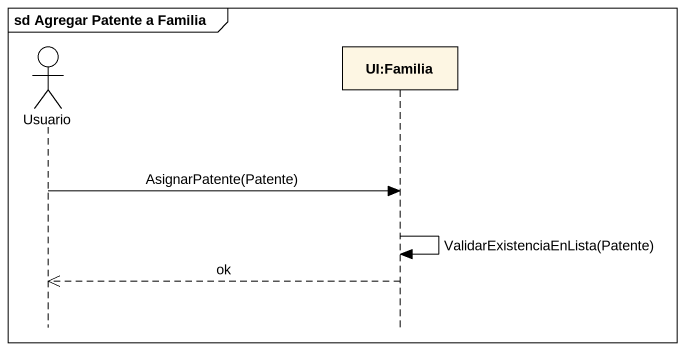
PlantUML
@startuml
mainframe sd Agregar Patente a Familia
hide footbox
actor Usuario
participant "UI:Familia" as UI_Familia

Usuario -> UI_Familia : AsignarPatente(Patente)
UI_Familia -> UI_Familia : ValidarExistenciaEnLista(Patente)
UI_Familia -->> Usuario : ok
@enduml
